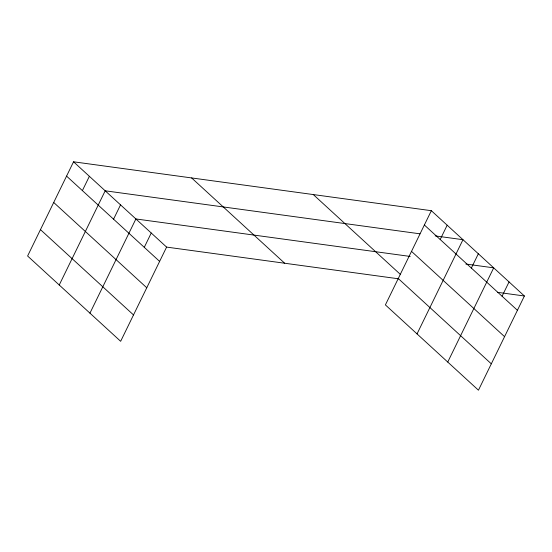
<?xml version="1.0" encoding="UTF-8"?>
<svg xmlns="http://www.w3.org/2000/svg" width="552" height="552" viewBox="0 0 552 552"><rect width="100%" height="100%" fill="white"/><g stroke="black" fill="none" stroke-linecap="round" stroke-linejoin="round"><path stroke-width="0.83" d="M431.347 210.698L385.399 304.904L478.453 390.202L524.4 295.996L431.347 210.698L73.547 161.798L27.6 256.004L120.653 341.302L166.6 247.096L398.723 278.822M82.386 190.606L89.369 176.302M59.236 285.005L105.184 190.799L419.975 233.82M113.56 219.178L120.536 204.875M89.948 313.156L135.895 218.951L410.198 256.438M144.272 247.33L151.248 233.02M440.192 239.506L447.168 225.202M417.036 333.905L462.983 239.699L435.155 235.897M471.36 268.079L478.336 253.775M447.748 362.05L493.695 267.844L465.86 264.042M502.072 296.224L509.047 281.92M497.414 292.305L524.4 295.996M424.371 225.002L517.424 310.3M411.509 251.374L504.562 336.665M313.274 194.559L400.186 274.227M398.261 278.539L491.314 363.83M191.62 177.937L284.673 263.235M73.547 161.798L166.6 247.096M66.571 176.109L159.625 261.4M53.71 202.474L146.763 287.771M40.462 229.639L133.515 314.937"/></g></svg>
